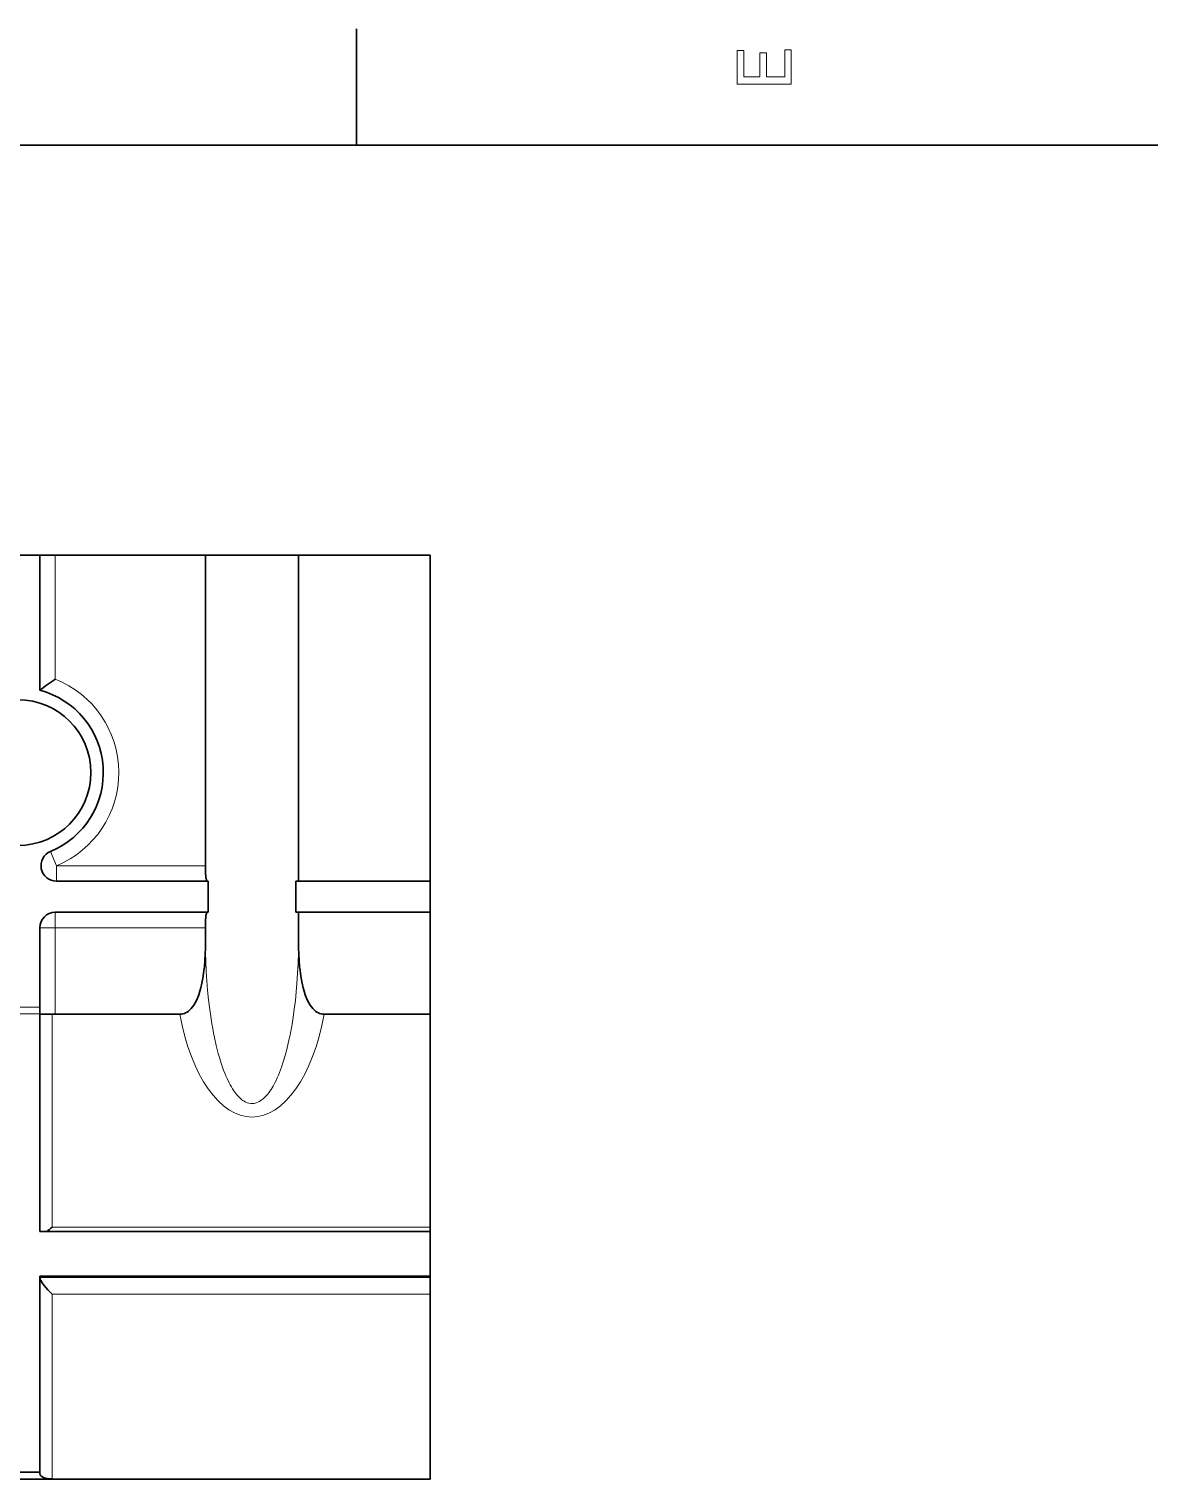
# Model space of a CAD drawing. Extents: x 0 to 420, y 0 to 297.
# Drawn here: x 136.4 to 208.7, y 200.9 to 294.5 of the extents above; entities that cross this region are included whole.
import ezdxf

# ---------------------------------------------------------------- set-up
doc = ezdxf.new("R2010")
doc.units = 0

msp = doc.modelspace()

# ---------------------------------------------------------------- linework, layer by layer
at = {"color": 7, "lineweight": 35, "ltscale": 0.1875}
msp.add_line((157.5, 287), (157.5, 294.5), dxfattribs=at)
at = {"color": 7, "lineweight": 35}
for p, q in [((410, 287), (10, 287)), ((147.758, 260.525), (147.758, 240.487)), ((153.758, 260.525), (153.758, 239.487)), ((162.268, 260.525), (162.268, 239.487)), ((137.058, 216.876), (162.268, 216.876)), ((162.268, 213.993), (137.058, 213.993)), ((162.268, 200.896), (137.858, 200.896))]:
    msp.add_line(p, q, dxfattribs=at)
at = {"color": 7, "lineweight": 35, "ltscale": 0.07}
for p, q in [((134.258, 260.525), (137.058, 260.525)), ((137.058, 201.33), (134.258, 201.33)), ((137.058, 200.896), (134.258, 200.896))]:
    msp.add_line(p, q, dxfattribs=at)
at = {"color": 7, "lineweight": 35, "ltscale": 0.025}
for p, q in [((138.058, 260.525), (137.058, 260.525)), ((137.058, 230.896), (138.058, 230.896))]:
    msp.add_line(p, q, dxfattribs=at)
at = {"color": 7, "lineweight": 35, "ltscale": 0.217744}
msp.add_line((137.058, 251.815), (137.058, 260.525), dxfattribs=at)
at = {"color": 7, "lineweight": 35, "ltscale": 0.242501}
msp.add_line((147.758, 260.525), (138.058, 260.525), dxfattribs=at)
at = {"color": 7, "lineweight": 13, "ltscale": 0.199698}
msp.add_line((138.058, 252.537), (138.058, 260.525), dxfattribs=at)
at = {"color": 7, "lineweight": 35, "ltscale": 0.15}
msp.add_line((153.758, 260.525), (147.758, 260.525), dxfattribs=at)
at = {"color": 7, "lineweight": 35, "ltscale": 0.212749}
msp.add_line((162.268, 260.525), (153.758, 260.525), dxfattribs=at)
at = {"color": 7, "lineweight": 13, "ltscale": 0.025}
for p, q in [((138.136, 240.487), (137.755, 241.411)), ((138.136, 240.487), (138.136, 239.487)), ((138.058, 236.487), (138.058, 237.487)), ((138.058, 236.487), (137.058, 236.487))]:
    msp.add_line(p, q, dxfattribs=at)
at = {"color": 7, "lineweight": 13, "ltscale": 0.240561}
msp.add_line((138.136, 240.487), (147.758, 240.487), dxfattribs=at)
at = {"color": 7, "lineweight": 35, "ltscale": 0.24485}
msp.add_line((138.136, 239.487), (147.93, 239.487), dxfattribs=at)
at = {"color": 7, "lineweight": 35, "ltscale": 0.05}
for p, q in [((147.93, 237.487), (147.93, 239.487)), ((153.587, 237.487), (153.587, 239.487)), ((162.268, 239.487), (162.268, 237.487))]:
    msp.add_line(p, q, dxfattribs=at)
at = {"color": 7, "lineweight": 35, "ltscale": 0.217039}
for p, q in [((153.587, 239.487), (162.268, 239.487)), ((162.268, 237.487), (153.587, 237.487))]:
    msp.add_line(p, q, dxfattribs=at)
at = {"color": 7, "lineweight": 35, "ltscale": 0.24679}
msp.add_line((147.93, 237.487), (138.058, 237.487), dxfattribs=at)
at = {"color": 7, "lineweight": 35, "ltscale": 0.049633}
msp.add_line((153.758, 237.487), (153.758, 235.502), dxfattribs=at)
at = {"color": 7, "lineweight": 35, "ltscale": 0.164768}
msp.add_line((162.268, 237.487), (162.268, 230.896), dxfattribs=at)
at = {"color": 7, "lineweight": 35, "ltscale": 0.128345}
msp.add_line((137.058, 231.353), (137.058, 236.487), dxfattribs=at)
at = {"color": 7, "lineweight": 13, "ltscale": 0.139768}
msp.add_line((138.058, 230.896), (138.058, 236.487), dxfattribs=at)
at = {"color": 7, "lineweight": 13, "ltscale": 0.242501}
msp.add_line((147.758, 236.487), (138.058, 236.487), dxfattribs=at)
at = {"color": 7, "lineweight": 35, "ltscale": 0.024633}
msp.add_line((147.758, 236.487), (147.758, 235.502), dxfattribs=at)
at = {"color": 7, "lineweight": 13, "ltscale": 0.07}
for p, q in [((134.258, 231.353), (137.058, 231.353)), ((134.258, 230.919), (137.058, 230.919))]:
    msp.add_line(p, q, dxfattribs=at)
at = {"color": 7, "lineweight": 35, "ltscale": 0.010857}
msp.add_line((137.058, 230.919), (137.058, 231.353), dxfattribs=at)
at = {"color": 7, "lineweight": 35, "ltscale": 0.351079}
msp.add_line((137.058, 216.876), (137.058, 230.919), dxfattribs=at)
at = {"color": 7, "lineweight": 13, "ltscale": 0.343353}
msp.add_line((137.858, 217.162), (137.858, 230.896), dxfattribs=at)
at = {"color": 7, "lineweight": 35, "ltscale": 0.200897}
msp.add_line((146.094, 230.896), (138.058, 230.896), dxfattribs=at)
at = {"color": 7, "lineweight": 35, "ltscale": 0.171146}
msp.add_line((162.268, 230.896), (155.422, 230.896), dxfattribs=at)
at = {"color": 7, "lineweight": 35, "ltscale": 0.343353}
msp.add_line((162.268, 230.896), (162.268, 217.162), dxfattribs=at)
at = {"color": 7, "lineweight": 13}
for p, q in [((137.858, 217.162), (162.268, 217.162)), ((162.268, 213.906), (137.058, 213.906)), ((162.268, 212.838), (137.858, 212.838))]:
    msp.add_line(p, q, dxfattribs=at)
at = {"color": 7, "lineweight": 35, "ltscale": 0.008545}
msp.add_line((162.268, 216.82), (162.268, 217.162), dxfattribs=at)
at = {"color": 7, "lineweight": 35, "ltscale": 0.072062}
msp.add_line((162.268, 213.993), (162.268, 216.876), dxfattribs=at)
at = {"color": 7, "lineweight": 35, "ltscale": 0.316569}
msp.add_line((137.058, 201.33), (137.058, 213.993), dxfattribs=at)
at = {"color": 7, "lineweight": 35, "ltscale": 0.002172}
msp.add_line((162.268, 213.906), (162.268, 213.993), dxfattribs=at)
at = {"color": 7, "lineweight": 35, "ltscale": 0.026701}
msp.add_line((162.268, 212.838), (162.268, 213.906), dxfattribs=at)
at = {"color": 7, "lineweight": 13, "ltscale": 0.298553}
msp.add_line((137.858, 200.896), (137.858, 212.838), dxfattribs=at)
at = {"color": 7, "lineweight": 35, "ltscale": 0.298553}
msp.add_line((162.268, 212.838), (162.268, 200.896), dxfattribs=at)
at = {"color": 7, "lineweight": 35, "ltscale": 0.002171}
msp.add_line((137.058, 201.244), (137.058, 201.33), dxfattribs=at)
at = {"color": 7, "lineweight": 35, "ltscale": 0.02}
msp.add_line((137.058, 200.896), (137.858, 200.896), dxfattribs=at)
at = {"color": 7, "lineweight": 13}
msp.add_lwpolyline([(185.583, 290.941), (185.583, 293.16), (185.16, 293.16), (185.16, 291.405), (183.974, 291.405), (183.974, 292.968), (183.556, 292.968), (183.556, 291.405), (182.507, 291.405), (182.507, 293.12), (182.083, 293.12), (182.083, 290.941)], close=True, dxfattribs=at)
at = {"color": 7, "lineweight": 35}
for points in [[(147.758, 240.487), (147.759, 240.147), (147.761, 239.985), (147.768, 239.836), (147.774, 239.768), (147.784, 239.694), (147.798, 239.63), (147.81, 239.592), (147.824, 239.56), (147.846, 239.527), (147.871, 239.504), (147.899, 239.491), (147.93, 239.487)], [(147.758, 236.487), (147.759, 236.827), (147.761, 236.988), (147.768, 237.137), (147.774, 237.205), (147.784, 237.279), (147.798, 237.344), (147.81, 237.382), (147.824, 237.414), (147.846, 237.446), (147.871, 237.469), (147.899, 237.483), (147.93, 237.487)], [(146.094, 230.896), (146.153, 230.898), (146.212, 230.904), (146.302, 230.921), (146.389, 230.948), (146.472, 230.983), (146.572, 231.038), (146.663, 231.102), (146.746, 231.173), (146.84, 231.271), (146.923, 231.374), (146.997, 231.48), (147.088, 231.631), (147.166, 231.785), (147.235, 231.941), (147.319, 232.161), (147.39, 232.382), (147.451, 232.604), (147.523, 232.914), (147.582, 233.223), (147.63, 233.532), (147.658, 233.744), (147.682, 233.955), (147.719, 234.376), (147.743, 234.798), (147.754, 235.15), (147.758, 235.502)], [(155.422, 230.896), (155.363, 230.898), (155.304, 230.904), (155.214, 230.921), (155.127, 230.948), (155.044, 230.983), (154.944, 231.038), (154.853, 231.102), (154.771, 231.174), (154.677, 231.271), (154.593, 231.374), (154.519, 231.48), (154.429, 231.631), (154.35, 231.785), (154.281, 231.941), (154.198, 232.161), (154.126, 232.382), (154.065, 232.604), (153.993, 232.914), (153.934, 233.223), (153.886, 233.533), (153.858, 233.744), (153.835, 233.955), (153.798, 234.377), (153.773, 234.798), (153.762, 235.15), (153.758, 235.502)], [(137.858, 212.838), (137.714, 212.974), (137.573, 213.118), (137.438, 213.268), (137.342, 213.385), (137.253, 213.504), (137.176, 213.618), (137.113, 213.73), (137.089, 213.783), (137.071, 213.833), (137.061, 213.872), (137.058, 213.906)]]:
    msp.add_lwpolyline(points, dxfattribs=at)
at = {"color": 7, "lineweight": 13}
msp.add_lwpolyline([(153.758, 235.502), (153.752, 234.849), (153.734, 234.196), (153.704, 233.543), (153.662, 232.891), (153.615, 232.337), (153.559, 231.784), (153.492, 231.233), (153.414, 230.678), (153.324, 230.126), (153.22, 229.577), (153.164, 229.304), (153.103, 229.032), (153.004, 228.627), (152.896, 228.226), (152.777, 227.829), (152.66, 227.481), (152.532, 227.139), (152.46, 226.961), (152.384, 226.786), (152.312, 226.631), (152.237, 226.478), (152.118, 226.257), (151.989, 226.043), (151.918, 225.936), (151.843, 225.832), (151.771, 225.739), (151.696, 225.65), (151.59, 225.537), (151.478, 225.434), (151.36, 225.341), (151.253, 225.272), (151.14, 225.215), (151.024, 225.171), (150.965, 225.155), (150.905, 225.143), (150.79, 225.131), (150.674, 225.134), (150.56, 225.153), (150.453, 225.184), (150.348, 225.228), (150.248, 225.282), (150.175, 225.328), (150.104, 225.38), (150.036, 225.436), (149.969, 225.496), (149.9, 225.564), (149.834, 225.635), (149.708, 225.787), (149.59, 225.949), (149.508, 226.073), (149.43, 226.202), (149.354, 226.336), (149.282, 226.474), (149.148, 226.752), (149.072, 226.923), (149, 227.098), (148.925, 227.292), (148.854, 227.488), (148.728, 227.867), (148.653, 228.112), (148.583, 228.359), (148.515, 228.616), (148.451, 228.875), (148.335, 229.387), (148.276, 229.679), (148.22, 229.972), (148.165, 230.285), (148.114, 230.6), (148.027, 231.212), (147.953, 231.827), (147.892, 232.443), (147.843, 233.054), (147.806, 233.665), (147.779, 234.277), (147.763, 234.889), (147.758, 235.502)], dxfattribs=at)
at = {"color": 7, "lineweight": 35}
msp.add_circle((135.658, 246.496), 4.7, dxfattribs=at)
for centre, radius, start, end in [((149.448, 235.698), 20.329, 124.07473, 127.55135), ((135.658, 246.496), 5.5, 292.40636, 75.25335), ((138.136, 240.487), 1, 112.4064, 269.99996), ((138.058, 236.487), 1, 90.00002, 179.99998)]:
    msp.add_arc(centre, radius, start, end, dxfattribs=at)
at = {"color": 7, "lineweight": 13}
msp.add_arc((135.658, 246.496), 6.5, 292.40636, 68.33181, dxfattribs=at)
msp.add_ellipse((150.758, 234.633), major_axis=(0, 10.371), ratio=0.482103, start_param=1.939401, end_param=4.343784, dxfattribs=at)
at = {"color": 7, "lineweight": 35}
for centre, major_axis, ratio, start_param, end_param in [((137.857, 217.505), (0.776, 0.775), 0.227757, 4.023445, 4.490842), ((137.858, 201.244), (-0.8, 0), 0.43427, 0, 1.570796)]:
    msp.add_ellipse(centre, major_axis=major_axis, ratio=ratio, start_param=start_param, end_param=end_param, dxfattribs=at)

doc.saveas('drawing.dxf')
